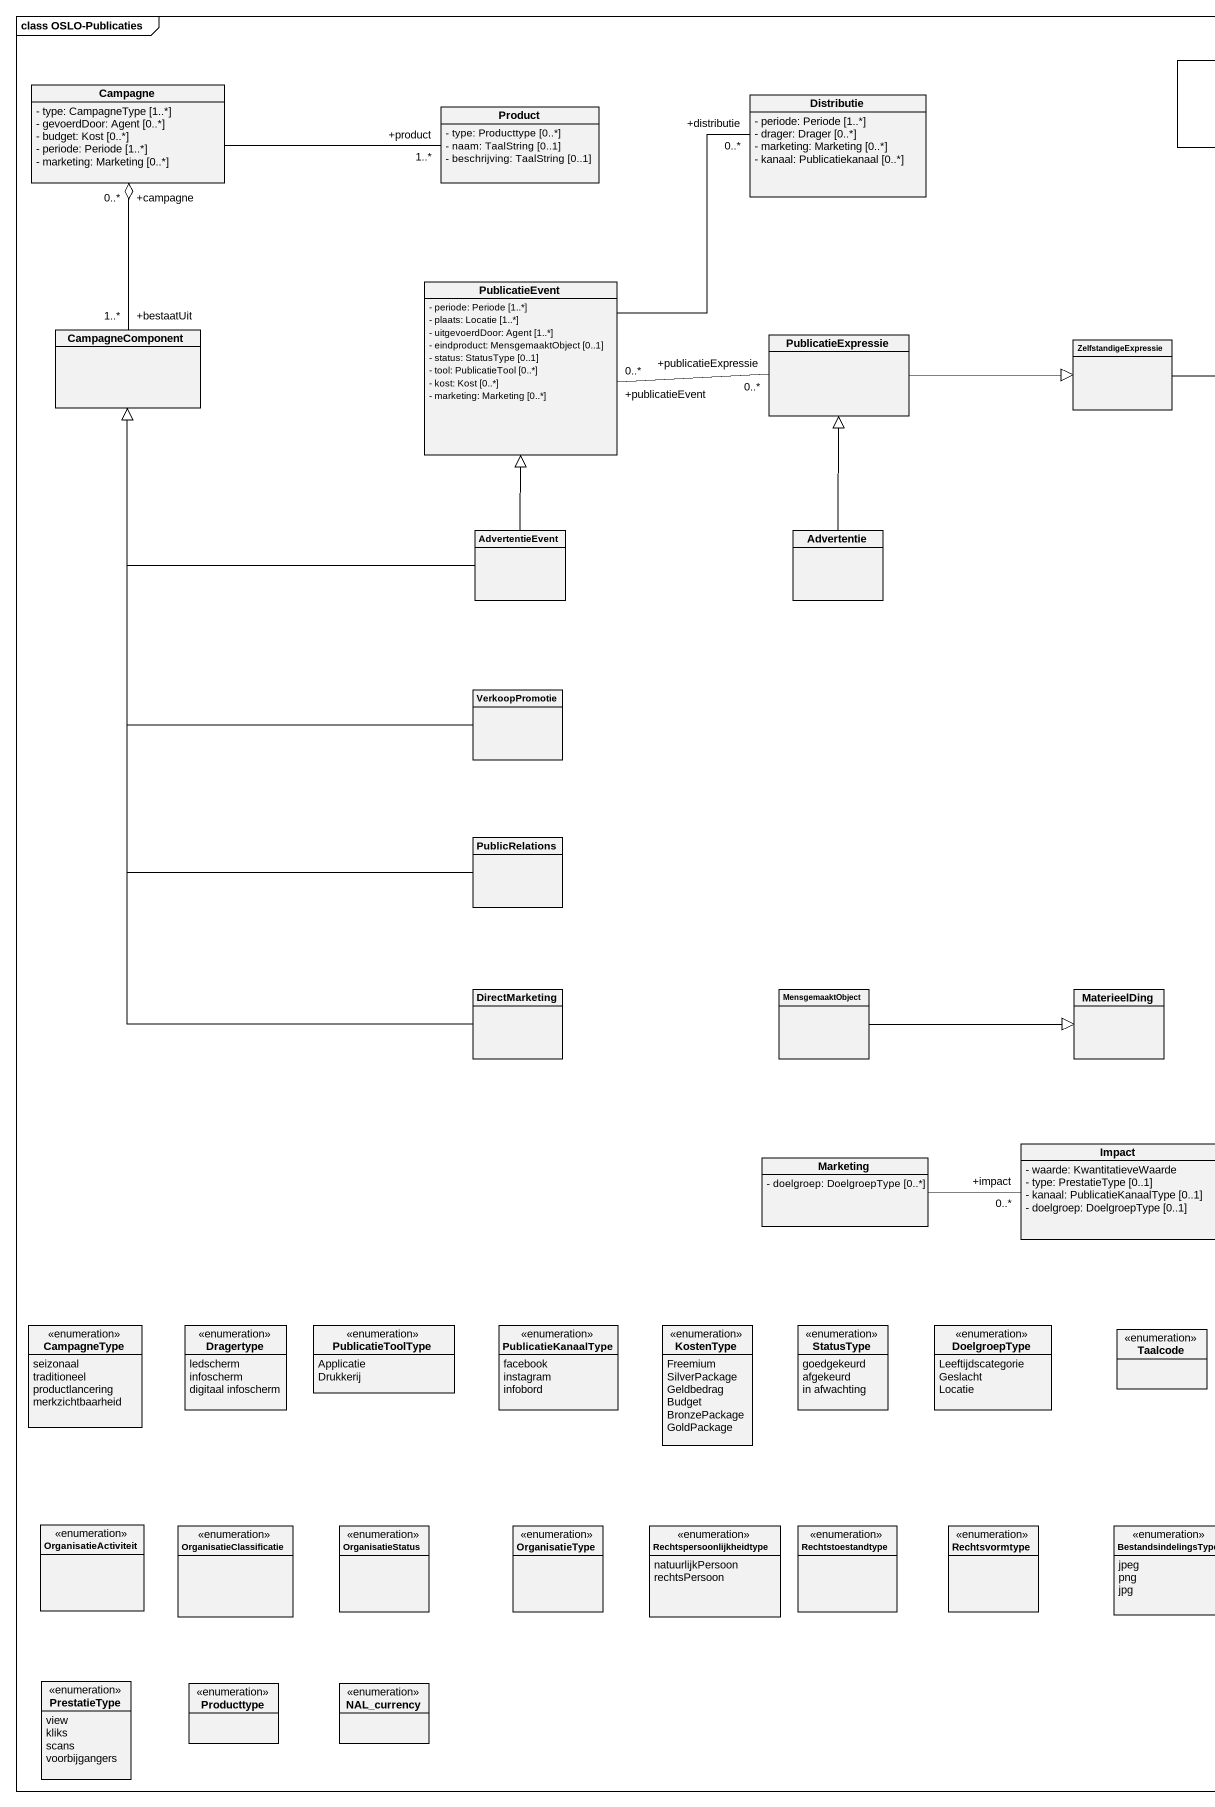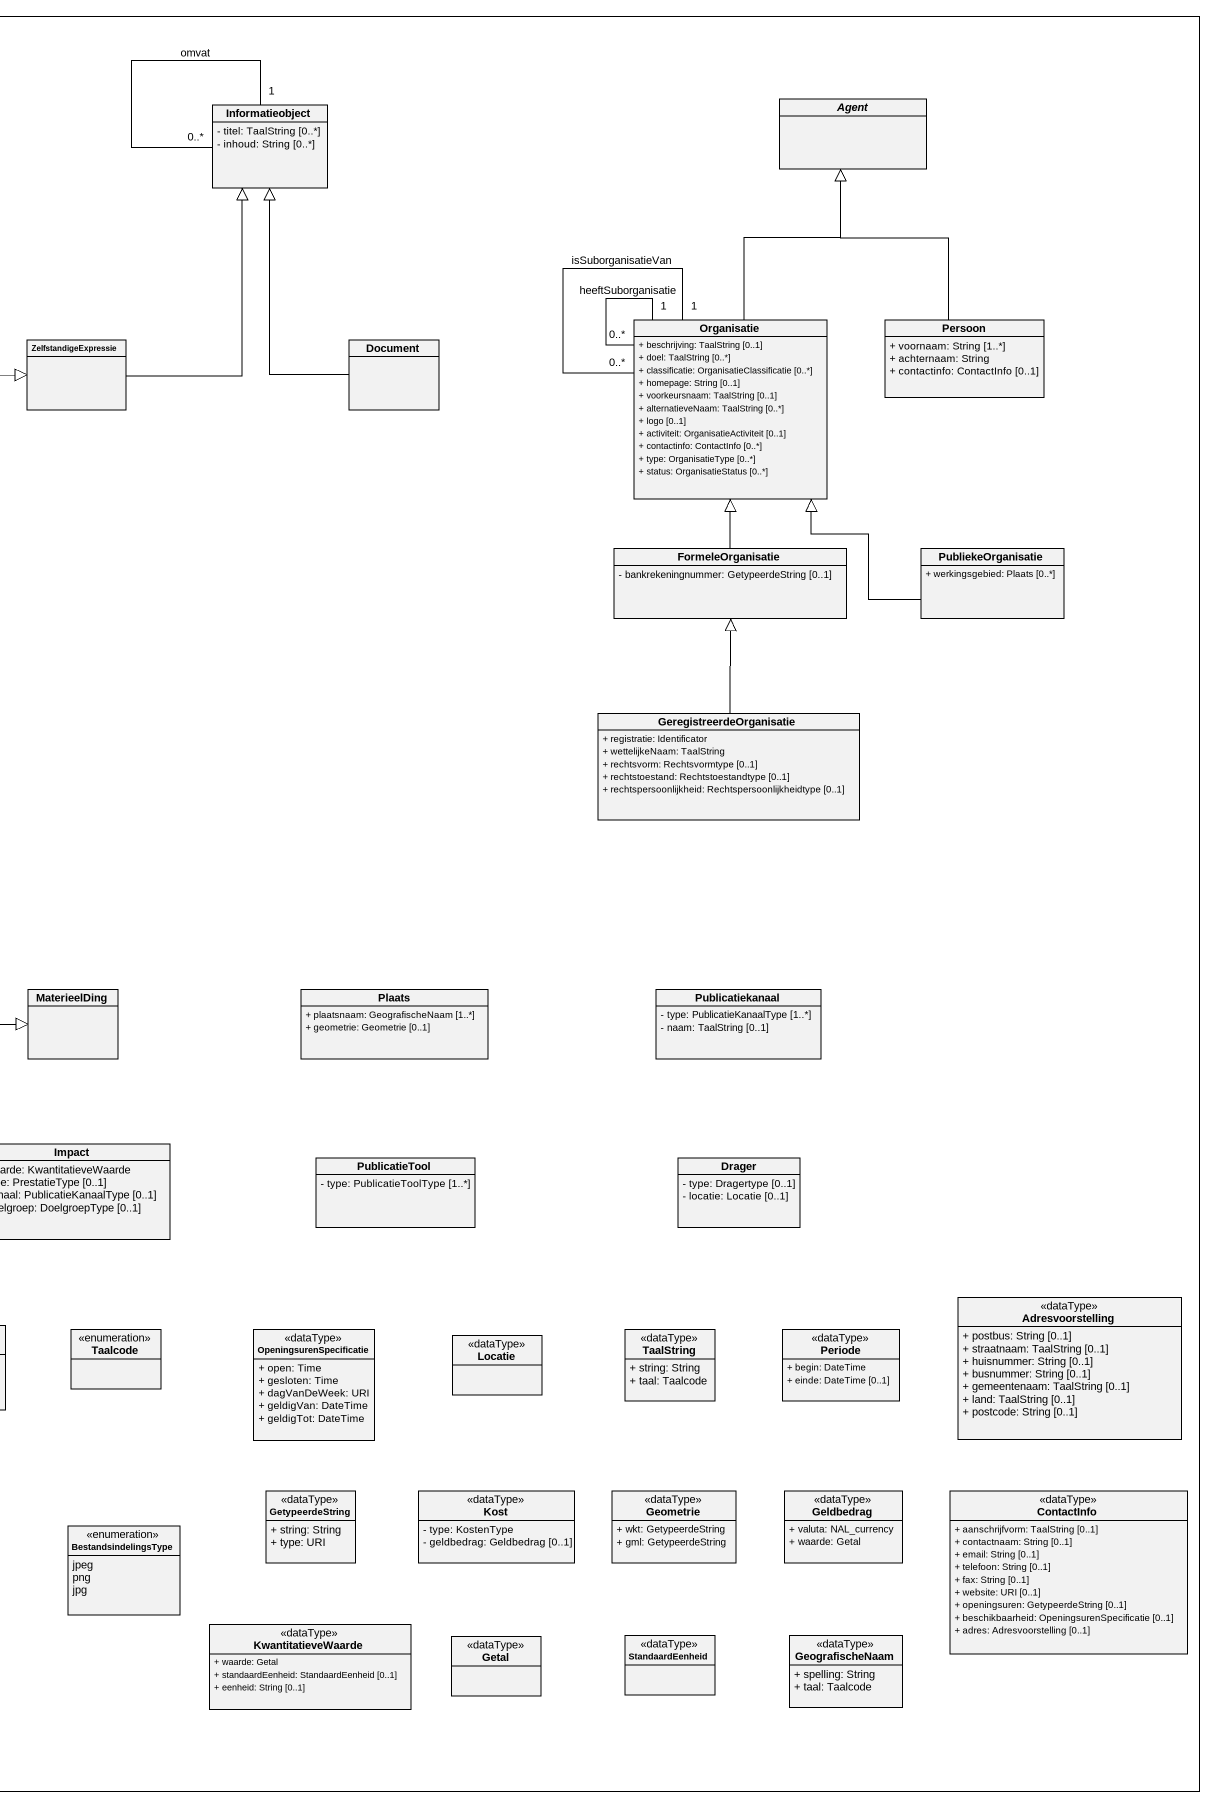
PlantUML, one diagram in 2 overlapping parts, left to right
@startuml
mainframe class OSLO-Publicaties
hide circle
hide empty members
skinparam classAttributeIconSize 0
class Campagne {
  - type: CampagneType [1..*]
  - gevoerdDoor: Agent [0..*]
  - budget: Kost [0..*]
  - periode: Periode [1..*]
  - marketing: Marketing [0..*]
}
class Product {
  - type: Producttype [0..*]
  - naam: TaalString [0..1]
  - beschrijving: TaalString [0..1]
}
class Distributie {
  - periode: Periode [1..*]
  - drager: Drager [0..*]
  - marketing: Marketing [0..*]
  - kanaal: Publicatiekanaal [0..*]
}
class Informatieobject {
  - titel: TaalString [0..*]
  - inhoud: String [0..*]
}
abstract class "Agent" as Agent_
class PublicatieEvent {
  - periode: Periode [1..*]
  - plaats: Locatie [1..*]
  - uitgevoerdDoor: Agent [1..*]
  - eindproduct: MensgemaaktObject [0..1]
  - status: StatusType [0..1]
  - tool: PublicatieTool [0..*]
  - kost: Kost [0..*]
  - marketing: Marketing [0..*]
}
class CampagneComponent
class PublicatieExpressie
class ZelfstandigeExpressie
class Document
class Organisatie {
  + beschrijving: TaalString [0..1]
  + doel: TaalString [0..*]
  + classificatie: OrganisatieClassificatie [0..*]
  + homepage: String [0..1]
  + voorkeursnaam: TaalString [0..1]
  + alternatieveNaam: TaalString [0..*]
  + logo [0..1]
  + activiteit: OrganisatieActiviteit [0..1]
  + contactinfo: ContactInfo [0..*]
  + type: OrganisatieType [0..*]
  + status: OrganisatieStatus [0..*]
}
class Persoon {
  + voornaam: String [1..*]
  + achternaam: String
  + contactinfo: ContactInfo [0..1]
}
class AdvertentieEvent
class Advertentie
class FormeleOrganisatie {
  - bankrekeningnummer: GetypeerdeString [0..1]
}
class PubliekeOrganisatie {
  + werkingsgebied: Plaats [0..*]
}
class VerkoopPromotie
class GeregistreerdeOrganisatie {
  + registratie: Identificator
  + wettelijkeNaam: TaalString
  + rechtsvorm: Rechtsvormtype [0..1]
  + rechtstoestand: Rechtstoestandtype [0..1]
  + rechtspersoonlijkheid: Rechtspersoonlijkheidtype [0..1]
}
class PublicRelations
class DirectMarketing
class MensgemaaktObject
class MaterieelDing
class Plaats {
  + plaatsnaam: GeografischeNaam [1..*]
  + geometrie: Geometrie [0..1]
}
class Publicatiekanaal {
  - type: PublicatieKanaalType [1..*]
  - naam: TaalString [0..1]
}
class Marketing {
  - doelgroep: DoelgroepType [0..*]
}
class Impact {
  - waarde: KwantitatieveWaarde
  - type: PrestatieType [0..1]
  - kanaal: PublicatieKanaalType [0..1]
  - doelgroep: DoelgroepType [0..1]
}
class PublicatieTool {
  - type: PublicatieToolType [1..*]
}
class Drager {
  - type: Dragertype [0..1]
  - locatie: Locatie [0..1]
}
class Adresvoorstelling <<dataType>> {
  + postbus: String [0..1]
  + straatnaam: TaalString [0..1]
  + huisnummer: String [0..1]
  + busnummer: String [0..1]
  + gemeentenaam: TaalString [0..1]
  + land: TaalString [0..1]
  + postcode: String [0..1]
}
enum CampagneType {
  seizonaal
  traditioneel
  productlancering
  merkzichtbaarheid
}
enum Dragertype {
  ledscherm
  infoscherm
  digitaal infoscherm
}
enum PublicatieToolType {
  Applicatie
  Drukkerij
}
enum PublicatieKanaalType {
  facebook
  instagram
  infobord
}
enum KostenType {
  Freemium
  SilverPackage
  Geldbedrag
  Budget
  BronzePackage
  GoldPackage
}
enum StatusType {
  goedgekeurd
  afgekeurd
  in afwachting
}
enum DoelgroepType {
  Leeftijdscategorie
  Geslacht
  Locatie
}
enum Taalcode
class OpeningsurenSpecificatie <<dataType>> {
  + open: Time
  + gesloten: Time
  + dagVanDeWeek: URI
  + geldigVan: DateTime
  + geldigTot: DateTime
}
class Locatie <<dataType>>
class TaalString <<dataType>> {
  + string: String
  + taal: Taalcode
}
class Periode <<dataType>> {
  + begin: DateTime
  + einde: DateTime [0..1]
}
enum OrganisatieActiviteit
enum OrganisatieClassificatie
enum OrganisatieStatus
enum OrganisatieType
enum Rechtspersoonlijkheidtype {
  natuurlijkPersoon
  rechtsPersoon
}
enum Rechtstoestandtype
enum Rechtsvormtype
enum BestandsindelingsType {
  jpeg
  png
  jpg
}
class GetypeerdeString <<dataType>> {
  + string: String
  + type: URI
}
class Kost <<dataType>> {
  - type: KostenType
  - geldbedrag: Geldbedrag [0..1]
}
class Geometrie <<dataType>> {
  + wkt: GetypeerdeString
  + gml: GetypeerdeString
}
class Geldbedrag <<dataType>> {
  + valuta: NAL_currency
  + waarde: Getal
}
class ContactInfo <<dataType>> {
  + aanschrijfvorm: TaalString [0..1]
  + contactnaam: String [0..1]
  + email: String [0..1]
  + telefoon: String [0..1]
  + fax: String [0..1]
  + website: URI [0..1]
  + openingsuren: GetypeerdeString [0..1]
  + beschikbaarheid: OpeningsurenSpecificatie [0..1]
  + adres: Adresvoorstelling [0..1]
}
class KwantitatieveWaarde <<dataType>> {
  + waarde: Getal
  + standaardEenheid: StandaardEenheid [0..1]
  + eenheid: String [0..1]
}
class Getal <<dataType>>
class StandaardEenheid <<dataType>>
class GeografischeNaam <<dataType>> {
  + spelling: String
  + taal: Taalcode
}
enum PrestatieType {
  view
  kliks
  scans
  voorbijgangers
}
enum Producttype
enum NAL_currency
Campagne -right- "+product\n1..*" Product
Informatieobject "1" -- "0..*" Informatieobject : omvat
PublicatieEvent -up- "+distributie\n0..*" Distributie
CampagneComponent "+bestaatUit\n1..*" -up-o "+campagne\n0..*" Campagne
PublicatieExpressie "+publicatieExpressie\n0..*" -left- "+publicatieEvent\n0..*" PublicatieEvent
PublicatieExpressie -right-|> ZelfstandigeExpressie
ZelfstandigeExpressie -up-|> Informatieobject
Document -up-|> Informatieobject
Organisatie -up-|> Agent_
Organisatie "1" -- "0..*" Organisatie : heeftSuborganisatie
Organisatie "1" -- "0..*" Organisatie : isSuborganisatieVan
Persoon -up-|> Agent_
AdvertentieEvent -up-|> PublicatieEvent
AdvertentieEvent -left-|> CampagneComponent
Advertentie -up-|> PublicatieExpressie
FormeleOrganisatie -up-|> Organisatie
PubliekeOrganisatie -up-|> Organisatie
VerkoopPromotie -up-|> CampagneComponent
GeregistreerdeOrganisatie -up-|> FormeleOrganisatie
PublicRelations -up-|> CampagneComponent
DirectMarketing -up-|> CampagneComponent
MensgemaaktObject -right-|> MaterieelDing
Marketing -right- "+impact\n0..*" Impact
@enduml
